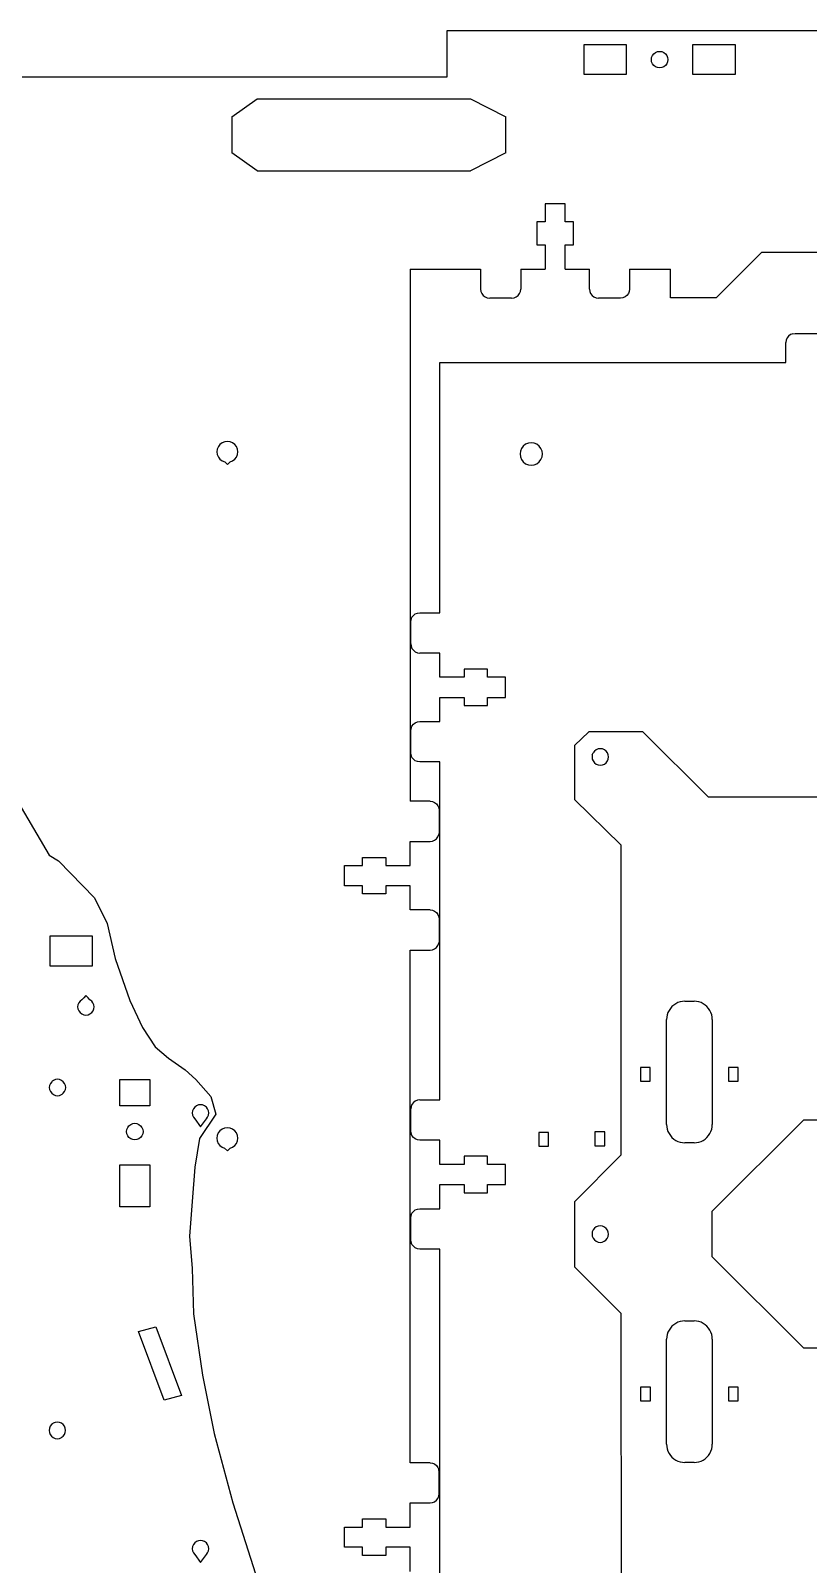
# Model space of a CAD drawing. Extents: x 0 to 865, y 0 to 544.
# Drawn here: x 439 to 609, y 209 to 544.1 of the extents above; entities that cross this region are included whole.
import ezdxf

# ---------------------------------------------------------------- set-up
doc = ezdxf.new("R2010")
doc.units = 0
doc.layers.get('0').update_dxf_attribs({"linetype": 'CONTINUOUS'})

msp = doc.modelspace()

# ---------------------------------------------------------------- linework, layer by layer
at = {"color": 3}
for p, q in [((530.01, 544.142), (530.006, 533.986)), ((728.941, 544.128), (530.01, 544.142)), ((530.006, 533.986), (399.048, 533.993))]:
    msp.add_line(p, q, dxfattribs=at)
at = {"color": 0}
for p, q in [((560.007, 534.529), (560.007, 541.115)), ((560.007, 541.115), (569.207, 541.115)), ((569.207, 541.115), (569.207, 534.529)), ((583.805, 534.529), (583.805, 541.115)), ((583.805, 541.115), (593.005, 541.115)), ((593.005, 541.115), (593.005, 534.529)), ((574.703, 537.824), (574.763, 538.289)), ((574.763, 537.358), (574.703, 537.824)), ((574.763, 538.289), (574.947, 538.723)), ((574.947, 536.924), (574.763, 537.358)), ((574.947, 538.723), (575.232, 539.094)), ((575.232, 536.55), (574.947, 536.924)), ((575.232, 539.094), (575.606, 539.38)), ((575.606, 536.265), (575.232, 536.55)), ((575.606, 539.38), (576.04, 539.559)), ((576.04, 539.559), (576.506, 539.619)), ((576.506, 539.619), (576.972, 539.559)), ((576.972, 539.559), (577.405, 539.38)), ((577.405, 539.38), (577.779, 539.094)), ((577.779, 536.55), (577.405, 536.265)), ((577.779, 539.094), (578.065, 538.723)), ((578.065, 536.924), (577.779, 536.55)), ((578.065, 538.723), (578.245, 538.289)), ((578.245, 537.358), (578.065, 536.924)), ((578.245, 538.289), (578.309, 537.824)), ((578.309, 537.824), (578.245, 537.358)), ((569.207, 534.529), (560.007, 534.529)), ((576.04, 536.085), (575.606, 536.265)), ((576.506, 536.025), (576.04, 536.085)), ((576.972, 536.085), (576.506, 536.025)), ((577.405, 536.265), (576.972, 536.085)), ((593.005, 534.529), (583.805, 534.529)), ((482.939, 525.321), (488.52, 529.248)), ((488.52, 529.248), (535.122, 529.248)), ((535.122, 529.248), (542.89, 525.321)), ((482.939, 525.321), (482.939, 517.469)), ((542.89, 517.469), (542.89, 525.321)), ((488.52, 513.542), (482.939, 517.469)), ((542.89, 517.469), (535.122, 513.542)), ((488.52, 513.542), (535.122, 513.542)), ((479.785, 452.699), (479.707, 452.106)), ((480.014, 453.249), (479.785, 452.699)), ((480.377, 453.722), (480.014, 453.249)), ((480.85, 454.089), (480.377, 453.722)), ((481.404, 454.314), (480.85, 454.089)), ((481.997, 454.392), (481.404, 454.314)), ((482.589, 454.314), (481.997, 454.392)), ((483.143, 454.089), (482.589, 454.314)), ((483.616, 453.725), (483.143, 454.089)), ((483.979, 453.249), (483.616, 453.725)), ((484.209, 452.699), (483.979, 453.249)), ((484.29, 452.109), (484.209, 452.699)), ((546.319, 452.861), (546.075, 452.268)), ((546.71, 453.365), (546.319, 452.861)), ((547.215, 453.757), (546.71, 453.365)), ((547.807, 454), (547.215, 453.757)), ((548.442, 454.085), (547.807, 454)), ((549.074, 454), (548.442, 454.085)), ((549.667, 453.757), (549.074, 454)), ((550.175, 453.365), (549.667, 453.757)), ((550.563, 452.861), (550.175, 453.365)), ((550.806, 452.268), (550.563, 452.861)), ((479.707, 452.106), (479.785, 451.517)), ((479.785, 451.517), (480.014, 450.963)), ((480.014, 450.963), (480.377, 450.49)), ((480.377, 450.49), (480.854, 450.127)), ((480.854, 450.127), (481.404, 449.898)), ((481.997, 449.315), (481.404, 449.898)), ((482.589, 449.898), (481.997, 449.315)), ((482.589, 449.898), (483.143, 450.127)), ((483.143, 450.127), (483.616, 450.49)), ((483.616, 450.49), (483.979, 450.963)), ((483.979, 450.963), (484.209, 451.517)), ((484.209, 451.517), (484.29, 452.109)), ((546.075, 452.268), (545.991, 451.633)), ((545.991, 451.633), (546.075, 451.002)), ((546.075, 451.002), (546.319, 450.409)), ((546.319, 450.409), (546.71, 449.901)), ((546.71, 449.901), (547.215, 449.513)), ((547.215, 449.513), (547.807, 449.27)), ((547.807, 449.27), (548.442, 449.185)), ((548.442, 449.185), (549.074, 449.27)), ((549.074, 449.27), (549.667, 449.513)), ((549.667, 449.513), (550.175, 449.901)), ((550.175, 449.901), (550.563, 450.409)), ((550.563, 450.409), (550.806, 451.002)), ((550.891, 451.633), (550.806, 452.268)), ((550.806, 451.002), (550.891, 451.633)), ((561.792, 385.897), (561.728, 385.431)), ((561.792, 385.897), (561.971, 386.33)), ((562.257, 386.701), (561.971, 386.33)), ((562.631, 386.987), (562.257, 386.701)), ((563.065, 387.167), (562.631, 386.987)), ((563.107, 387.167), (563.065, 387.167)), ((563.531, 387.23), (563.107, 387.167)), ((563.996, 387.167), (563.531, 387.23)), ((564.43, 386.987), (563.996, 387.167)), ((564.801, 386.701), (564.43, 386.987)), ((565.086, 386.33), (564.801, 386.701)), ((565.266, 385.897), (565.086, 386.33)), ((565.33, 385.431), (565.266, 385.897)), ((561.728, 385.431), (561.792, 384.969)), ((561.792, 384.969), (561.971, 384.535)), ((561.971, 384.535), (562.257, 384.161)), ((562.257, 384.161), (562.631, 383.875)), ((562.631, 383.875), (563.065, 383.695)), ((563.065, 383.695), (563.531, 383.635)), ((563.531, 383.635), (563.996, 383.695)), ((563.996, 383.695), (564.43, 383.875)), ((564.43, 383.875), (564.801, 384.161)), ((564.801, 384.161), (565.086, 384.535)), ((565.086, 384.535), (565.266, 384.969)), ((565.266, 384.969), (565.33, 385.431)), ((443.216, 346.304), (452.395, 346.304)), ((443.216, 339.704), (443.216, 346.304)), ((452.395, 346.304), (452.395, 339.704)), ((452.395, 339.704), (443.216, 339.704)), ((449.774, 332.084), (449.488, 331.712)), ((450.144, 332.369), (449.774, 332.084)), ((450.578, 332.81), (450.144, 332.369)), ((451.044, 333.269), (450.578, 332.81)), ((451.513, 332.811), (451.044, 333.269)), ((451.947, 332.37), (451.513, 332.811)), ((452.318, 332.084), (451.947, 332.37)), ((452.603, 331.713), (452.318, 332.084)), ((581.004, 331.899), (580.51, 331.731)), ((581.515, 332.001), (581.004, 331.899)), ((582.041, 332.036), (581.515, 332.001)), ((582.041, 332.036), (584.038, 332.036)), ((584.56, 332.001), (584.038, 332.036)), ((585.075, 331.899), (584.56, 332.001)), ((585.569, 331.731), (585.075, 331.899)), ((449.308, 331.279), (449.245, 330.813)), ((449.245, 330.813), (449.308, 330.349)), ((449.488, 331.712), (449.308, 331.279)), ((449.308, 330.349), (449.488, 329.916)), ((449.488, 329.916), (449.774, 329.544)), ((449.774, 329.544), (450.144, 329.259)), ((450.144, 329.259), (450.578, 329.078)), ((450.578, 329.078), (451.044, 329.017)), ((451.044, 329.017), (451.513, 329.078)), ((451.513, 329.078), (451.947, 329.259)), ((451.947, 329.259), (452.318, 329.544)), ((452.318, 329.544), (452.607, 329.916)), ((452.783, 331.279), (452.603, 331.713)), ((452.607, 329.916), (452.783, 330.349)), ((452.847, 330.815), (452.783, 331.279)), ((452.783, 330.349), (452.847, 330.815)), ((578.072, 328.564), (578.041, 328.043)), ((578.175, 329.077), (578.072, 328.564)), ((578.344, 329.572), (578.175, 329.077)), ((578.573, 330.04), (578.344, 329.572)), ((578.866, 330.474), (578.573, 330.04)), ((579.212, 330.867), (578.866, 330.474)), ((579.603, 331.21), (579.212, 330.867)), ((580.041, 331.501), (579.603, 331.21)), ((580.51, 331.731), (580.041, 331.501)), ((586.038, 331.501), (585.569, 331.731)), ((586.475, 331.21), (586.038, 331.501)), ((586.867, 330.867), (586.475, 331.21)), ((587.213, 330.474), (586.867, 330.867)), ((587.502, 330.04), (587.213, 330.474)), ((587.735, 329.572), (587.502, 330.04)), ((587.904, 329.077), (587.735, 329.572)), ((588.006, 328.564), (587.904, 329.077)), ((588.038, 328.043), (588.006, 328.564)), ((578.041, 305.089), (578.041, 328.043)), ((588.038, 328.043), (588.038, 305.089)), ((574.474, 317.562), (572.34, 317.562)), ((572.34, 317.562), (572.34, 314.537)), ((574.474, 314.537), (574.474, 317.562)), ((593.693, 317.569), (591.559, 317.569)), ((591.559, 317.569), (591.559, 314.543)), ((593.693, 314.543), (593.693, 317.569)), ((443.103, 313.646), (443.039, 313.18)), ((443.039, 313.18), (443.103, 312.714)), ((443.283, 314.08), (443.103, 313.646)), ((443.103, 312.714), (443.283, 312.28)), ((443.569, 314.453), (443.283, 314.08)), ((443.283, 312.28), (443.569, 311.907)), ((443.678, 314.554), (443.569, 314.453)), ((443.569, 311.907), (443.943, 311.621)), ((443.724, 314.574), (443.678, 314.554)), ((443.939, 314.738), (443.724, 314.574)), ((444.373, 314.919), (443.939, 314.738)), ((444.839, 314.979), (444.373, 314.919)), ((445.308, 314.919), (444.839, 314.979)), ((445.742, 314.738), (445.308, 314.919)), ((446.112, 314.453), (445.742, 314.738)), ((445.742, 311.621), (445.851, 311.723)), ((445.851, 311.723), (446.112, 311.908)), ((446.401, 314.08), (446.112, 314.453)), ((446.112, 311.908), (446.401, 312.28)), ((446.578, 313.646), (446.401, 314.08)), ((446.401, 312.28), (446.578, 312.714)), ((446.641, 313.18), (446.578, 313.646)), ((446.578, 312.714), (446.641, 313.18)), ((458.452, 309.144), (458.452, 314.938)), ((458.452, 314.938), (465.053, 314.938)), ((465.053, 314.938), (465.053, 309.144)), ((572.34, 314.537), (574.474, 314.537)), ((591.559, 314.543), (593.693, 314.543)), ((443.943, 311.621), (444.377, 311.441)), ((444.377, 311.441), (444.842, 311.38)), ((444.842, 311.38), (445.308, 311.441)), ((445.308, 311.441), (445.742, 311.621)), ((465.053, 309.144), (458.452, 309.144)), ((474.56, 308.521), (474.38, 308.088)), ((474.846, 308.893), (474.56, 308.521)), ((475.216, 309.178), (474.846, 308.893)), ((475.65, 309.359), (475.216, 309.178)), ((476.119, 309.419), (475.65, 309.359)), ((476.585, 309.359), (476.119, 309.419)), ((477.019, 309.179), (476.585, 309.359)), ((477.389, 308.893), (477.019, 309.179)), ((477.675, 308.521), (477.389, 308.893)), ((477.855, 308.088), (477.675, 308.521)), ((460.477, 304.822), (460.851, 305.109)), ((460.851, 305.109), (461.285, 305.288)), ((461.285, 305.288), (461.751, 305.35)), ((461.751, 305.35), (462.216, 305.288)), ((462.216, 305.288), (462.654, 305.109)), ((462.654, 305.109), (463.024, 304.822)), ((474.38, 308.088), (474.317, 307.622)), ((474.317, 307.622), (474.38, 307.158)), ((474.38, 307.158), (474.56, 306.725)), ((474.56, 306.725), (474.846, 306.353)), ((474.846, 306.353), (476.119, 304.604)), ((476.119, 304.604), (477.389, 306.353)), ((477.389, 306.353), (477.675, 306.725)), ((477.675, 306.725), (477.855, 307.158)), ((477.919, 307.624), (477.855, 308.088)), ((477.855, 307.158), (477.919, 307.624)), ((578.041, 305.089), (578.072, 304.569)), ((588.006, 304.569), (588.038, 305.089)), ((459.948, 303.552), (460.012, 304.016)), ((460.012, 303.086), (459.948, 303.552)), ((460.012, 304.016), (460.192, 304.45)), ((460.192, 302.652), (460.012, 303.086)), ((460.192, 304.45), (460.477, 304.822)), ((460.477, 302.279), (460.192, 302.652)), ((460.851, 301.994), (460.477, 302.279)), ((461.285, 301.814), (460.851, 301.994)), ((461.751, 301.753), (461.285, 301.814)), ((462.216, 301.814), (461.751, 301.753)), ((462.654, 301.994), (462.216, 301.814)), ((463.024, 302.279), (462.654, 301.994)), ((463.024, 304.822), (463.31, 304.45)), ((463.31, 302.652), (463.024, 302.279)), ((463.31, 304.45), (463.494, 304.016)), ((463.494, 303.086), (463.31, 302.652)), ((463.494, 304.016), (463.554, 303.552)), ((463.554, 303.552), (463.494, 303.086)), ((479.774, 302.694), (479.697, 302.103)), ((479.697, 302.103), (479.774, 301.511)), ((480.004, 303.246), (479.774, 302.694)), ((480.367, 303.72), (480.004, 303.246)), ((480.843, 304.082), (480.367, 303.72)), ((481.393, 304.311), (480.843, 304.082)), ((481.986, 304.389), (481.393, 304.311)), ((482.579, 304.311), (481.986, 304.389)), ((483.133, 304.084), (482.579, 304.311)), ((483.609, 303.72), (483.133, 304.084)), ((483.972, 303.246), (483.609, 303.72)), ((484.202, 302.694), (483.972, 303.246)), ((484.279, 302.103), (484.202, 302.694)), ((484.202, 301.512), (484.279, 302.103)), ((552.231, 303.35), (550.093, 303.35)), ((550.093, 303.35), (550.093, 300.325)), ((552.231, 300.325), (552.231, 303.35)), ((564.501, 303.462), (562.367, 303.462)), ((562.367, 303.462), (562.367, 300.437)), ((564.501, 300.437), (564.501, 303.462)), ((578.072, 304.569), (578.175, 304.056)), ((578.175, 304.056), (578.344, 303.561)), ((578.344, 303.561), (578.573, 303.094)), ((578.573, 303.094), (578.866, 302.66)), ((578.866, 302.66), (579.212, 302.267)), ((579.212, 302.267), (579.603, 301.923)), ((579.603, 301.923), (580.041, 301.632)), ((586.038, 301.632), (586.475, 301.923)), ((586.475, 301.923), (586.867, 302.267)), ((586.867, 302.267), (587.213, 302.66)), ((587.213, 302.66), (587.502, 303.094)), ((587.502, 303.094), (587.735, 303.561)), ((587.735, 303.561), (587.904, 304.056)), ((587.904, 304.056), (588.006, 304.569)), ((479.774, 301.511), (480.004, 300.959)), ((480.004, 300.959), (480.367, 300.487)), ((480.367, 300.487), (480.843, 300.123)), ((480.843, 300.123), (481.393, 299.894)), ((481.99, 299.311), (481.393, 299.894)), ((482.582, 299.894), (481.99, 299.311)), ((482.582, 299.894), (483.133, 300.123)), ((483.133, 300.123), (483.609, 300.487)), ((483.609, 300.487), (483.972, 300.961)), ((483.972, 300.961), (484.202, 301.512)), ((550.093, 300.325), (552.231, 300.325)), ((562.367, 300.437), (564.501, 300.437)), ((580.041, 301.632), (580.51, 301.402)), ((580.51, 301.402), (581.004, 301.234)), ((581.004, 301.234), (581.515, 301.132)), ((581.515, 301.132), (582.041, 301.097)), ((584.038, 301.097), (582.041, 301.097)), ((584.038, 301.097), (584.56, 301.132)), ((584.56, 301.132), (585.075, 301.234)), ((585.075, 301.234), (585.569, 301.402)), ((585.569, 301.402), (586.038, 301.632)), ((458.452, 296.266), (465.053, 296.266)), ((458.452, 287.084), (458.452, 296.266)), ((465.053, 296.266), (465.053, 287.084)), ((465.053, 287.084), (458.452, 287.084)), ((561.795, 281.614), (561.728, 281.15)), ((561.982, 282.046), (561.795, 281.614)), ((562.271, 282.415), (561.982, 282.046)), ((562.645, 282.696), (562.271, 282.415)), ((563.083, 282.871), (562.645, 282.696)), ((563.548, 282.926), (563.083, 282.871)), ((564.014, 282.86), (563.548, 282.926)), ((564.444, 282.676), (564.014, 282.86)), ((564.815, 282.386), (564.444, 282.676)), ((565.097, 282.011), (564.815, 282.386)), ((565.273, 281.576), (565.097, 282.011)), ((565.33, 281.11), (565.273, 281.576)), ((561.728, 281.15), (561.784, 280.684)), ((561.784, 280.684), (561.961, 280.25)), ((561.961, 280.25), (562.243, 279.874)), ((562.243, 279.874), (562.61, 279.585)), ((562.61, 279.585), (563.044, 279.4)), ((563.044, 279.4), (563.51, 279.334)), ((563.51, 279.334), (563.975, 279.39)), ((563.975, 279.39), (564.413, 279.565)), ((564.413, 279.565), (564.787, 279.847)), ((564.787, 279.847), (565.079, 280.215)), ((565.079, 280.215), (565.263, 280.646)), ((565.263, 280.646), (565.33, 281.11)), ((580.041, 261.633), (579.603, 261.343)), ((580.51, 261.864), (580.041, 261.633)), ((581.004, 262.033), (580.51, 261.864)), ((581.515, 262.135), (581.004, 262.033)), ((582.041, 262.169), (581.515, 262.135)), ((582.041, 262.169), (584.038, 262.169)), ((584.56, 262.135), (584.038, 262.169)), ((585.075, 262.033), (584.56, 262.135)), ((585.569, 261.864), (585.075, 262.033)), ((586.038, 261.633), (585.569, 261.864)), ((586.475, 261.343), (586.038, 261.633)), ((462.58, 259.839), (466.379, 260.887)), ((468.143, 244.828), (462.58, 259.839)), ((466.379, 260.887), (471.943, 245.877)), ((578.072, 258.698), (578.041, 258.177)), ((578.041, 235.223), (578.041, 258.177)), ((578.175, 259.209), (578.072, 258.698)), ((578.344, 259.704), (578.175, 259.209)), ((578.573, 260.172), (578.344, 259.704)), ((578.866, 260.606), (578.573, 260.172)), ((579.212, 260.999), (578.866, 260.606)), ((579.603, 261.343), (579.212, 260.999)), ((586.867, 260.999), (586.475, 261.343)), ((587.213, 260.606), (586.867, 260.999)), ((587.502, 260.172), (587.213, 260.606)), ((587.735, 259.704), (587.502, 260.172)), ((587.904, 259.209), (587.735, 259.704)), ((588.006, 258.698), (587.904, 259.209)), ((588.038, 258.177), (588.006, 258.698)), ((588.038, 258.177), (588.038, 235.223)), ((471.943, 245.877), (468.143, 244.828)), ((574.492, 247.717), (572.357, 247.717)), ((572.357, 247.717), (572.357, 244.691)), ((572.357, 244.691), (574.492, 244.691)), ((574.492, 244.691), (574.492, 247.717)), ((593.711, 247.723), (591.577, 247.723)), ((591.577, 247.723), (591.577, 244.698)), ((591.577, 244.698), (593.711, 244.698)), ((593.711, 244.698), (593.711, 247.723)), ((443.071, 238.701), (443.008, 238.235)), ((443.008, 238.235), (443.071, 237.769)), ((443.248, 239.135), (443.071, 238.701)), ((443.537, 239.509), (443.248, 239.135)), ((443.724, 239.678), (443.537, 239.509)), ((443.798, 239.71), (443.724, 239.678)), ((443.907, 239.794), (443.798, 239.71)), ((444.341, 239.974), (443.907, 239.794)), ((444.807, 240.035), (444.341, 239.974)), ((445.273, 239.974), (444.807, 240.035)), ((445.707, 239.794), (445.273, 239.974)), ((446.08, 239.509), (445.707, 239.794)), ((446.366, 239.135), (446.08, 239.509)), ((446.546, 238.701), (446.366, 239.135)), ((446.61, 238.235), (446.546, 238.701)), ((446.546, 237.769), (446.61, 238.235)), ((443.071, 237.769), (443.248, 237.335)), ((443.248, 237.335), (443.537, 236.962)), ((443.537, 236.962), (443.907, 236.677)), ((443.907, 236.677), (444.341, 236.496)), ((444.341, 236.496), (444.81, 236.436)), ((444.81, 236.436), (445.276, 236.496)), ((445.276, 236.496), (445.71, 236.677)), ((445.71, 236.677), (445.897, 236.848)), ((445.897, 236.848), (446.08, 236.963)), ((446.08, 236.963), (446.366, 237.335)), ((446.366, 237.335), (446.546, 237.769)), ((578.041, 235.223), (578.072, 234.702)), ((578.072, 234.702), (578.175, 234.189)), ((587.904, 234.189), (588.006, 234.702)), ((588.006, 234.702), (588.038, 235.223)), ((578.175, 234.189), (578.344, 233.694)), ((578.344, 233.694), (578.573, 233.226)), ((578.573, 233.226), (578.866, 232.792)), ((578.866, 232.792), (579.212, 232.399)), ((579.212, 232.399), (579.603, 232.055)), ((579.603, 232.055), (580.041, 231.765)), ((580.041, 231.765), (580.51, 231.534)), ((580.51, 231.534), (581.004, 231.367)), ((581.004, 231.367), (581.515, 231.265)), ((584.56, 231.265), (585.075, 231.367)), ((585.075, 231.367), (585.569, 231.534)), ((585.569, 231.534), (586.038, 231.765)), ((586.038, 231.765), (586.475, 232.055)), ((586.475, 232.055), (586.867, 232.399)), ((586.867, 232.399), (587.213, 232.792)), ((587.213, 232.792), (587.502, 233.226)), ((587.502, 233.226), (587.735, 233.694)), ((587.735, 233.694), (587.904, 234.189)), ((581.515, 231.265), (582.041, 231.231)), ((584.038, 231.231), (582.041, 231.231)), ((584.038, 231.231), (584.56, 231.265)), ((474.38, 212.838), (474.317, 212.372)), ((474.317, 212.372), (474.38, 211.908)), ((474.56, 213.271), (474.38, 212.838)), ((474.38, 211.908), (474.56, 211.475)), ((474.846, 213.643), (474.56, 213.271)), ((474.56, 211.475), (474.846, 211.103)), ((475.216, 213.928), (474.846, 213.643)), ((475.65, 214.109), (475.216, 213.928)), ((476.119, 214.169), (475.65, 214.109)), ((476.585, 214.109), (476.119, 214.169)), ((477.019, 213.929), (476.585, 214.109)), ((477.389, 213.643), (477.019, 213.929)), ((477.675, 213.271), (477.389, 213.643)), ((477.389, 211.103), (477.675, 211.475)), ((477.855, 212.838), (477.675, 213.271)), ((477.675, 211.475), (477.855, 211.908)), ((477.919, 212.374), (477.855, 212.838)), ((477.855, 211.908), (477.919, 212.374)), ((474.846, 211.103), (476.119, 209.354)), ((476.119, 209.354), (477.389, 211.103))]:
    msp.add_line(p, q, dxfattribs=at)
at = {"color": 5}
for p, q in [((555.854, 506.335), (551.455, 506.335)), ((551.455, 506.335), (551.455, 502.394)), ((555.854, 502.394), (555.854, 506.335)), ((551.455, 502.394), (549.656, 502.394)), ((549.656, 502.394), (549.656, 497.304)), ((557.657, 502.394), (555.854, 502.394)), ((557.657, 497.304), (557.657, 502.394)), ((549.656, 497.304), (551.455, 497.304)), ((551.455, 497.304), (551.455, 492.016)), ((555.854, 492.016), (555.854, 497.304)), ((555.854, 497.304), (557.657, 497.304)), ((588.899, 485.726), (598.897, 495.706)), ((598.897, 495.706), (708.953, 495.706)), ((521.956, 492.016), (537.355, 492.016)), ((521.956, 492.016), (521.956, 375.747)), ((537.355, 492.016), (537.355, 487.673)), ((546.156, 492.016), (551.455, 492.016)), ((546.156, 492.016), (546.156, 487.673)), ((555.854, 492.016), (561.157, 492.016)), ((561.157, 487.673), (561.157, 492.016)), ((569.955, 492.016), (578.898, 492.016)), ((569.955, 492.016), (569.955, 487.673)), ((578.898, 485.726), (578.898, 492.016)), ((537.355, 487.673), (537.425, 487.154)), ((537.425, 487.154), (537.623, 486.675)), ((537.623, 486.675), (537.944, 486.262)), ((537.944, 486.262), (538.357, 485.944)), ((545.155, 485.944), (545.571, 486.262)), ((545.571, 486.262), (545.888, 486.675)), ((545.888, 486.675), (546.086, 487.154)), ((546.086, 487.154), (546.156, 487.673)), ((561.157, 487.673), (561.224, 487.154)), ((561.224, 487.154), (561.425, 486.675)), ((561.425, 486.675), (561.742, 486.262)), ((561.742, 486.262), (562.155, 485.944)), ((569.369, 486.262), (568.956, 485.944)), ((569.687, 486.675), (569.369, 486.262)), ((569.888, 487.154), (569.687, 486.675)), ((569.955, 487.673), (569.888, 487.154)), ((538.357, 485.944), (538.836, 485.743)), ((538.836, 485.743), (539.355, 485.676)), ((544.156, 485.676), (539.355, 485.676)), ((544.156, 485.676), (544.675, 485.743)), ((544.675, 485.743), (545.155, 485.944)), ((562.155, 485.944), (562.638, 485.743)), ((562.638, 485.743), (563.157, 485.676)), ((567.955, 485.676), (563.157, 485.676)), ((568.473, 485.743), (567.955, 485.676)), ((568.956, 485.944), (568.473, 485.743)), ((588.899, 485.726), (578.898, 485.726)), ((526.306, 375.747), (521.956, 375.747)), ((526.306, 375.747), (526.824, 375.68)), ((526.824, 375.68), (527.308, 375.479)), ((527.308, 375.479), (527.72, 375.162)), ((527.72, 375.162), (528.038, 374.749)), ((528.038, 374.749), (528.239, 374.269)), ((528.239, 374.269), (528.306, 373.75)), ((528.306, 373.75), (528.306, 368.963)), ((528.306, 368.963), (528.239, 368.445)), ((521.956, 361.675), (521.956, 366.963)), ((521.956, 366.963), (526.306, 366.963)), ((526.306, 366.963), (526.824, 367.034)), ((526.824, 367.034), (527.308, 367.231)), ((527.308, 367.231), (527.72, 367.549)), ((527.72, 367.549), (528.038, 367.961)), ((528.038, 367.961), (528.239, 368.445)), ((511.556, 363.47), (516.657, 363.47)), ((511.556, 361.675), (511.556, 363.47)), ((516.657, 363.47), (516.657, 361.675)), ((507.605, 357.283), (507.605, 361.675)), ((507.605, 361.675), (511.556, 361.675)), ((516.657, 361.675), (521.956, 361.675)), ((511.556, 357.283), (507.605, 357.283)), ((511.556, 355.487), (511.556, 357.283)), ((516.657, 355.487), (511.556, 355.487)), ((516.657, 357.283), (516.657, 355.487)), ((521.956, 357.283), (516.657, 357.283)), ((521.956, 351.995), (521.956, 357.283)), ((526.306, 351.995), (521.956, 351.995)), ((526.306, 351.995), (526.824, 351.926)), ((526.824, 351.926), (527.308, 351.728)), ((527.308, 351.728), (527.72, 351.411)), ((527.72, 351.411), (528.038, 350.997)), ((528.038, 350.997), (528.239, 350.515)), ((528.239, 350.515), (528.306, 349.998)), ((528.306, 349.998), (528.306, 345.208)), ((521.956, 231.17), (521.956, 343.213)), ((521.956, 343.213), (526.306, 343.213)), ((526.306, 343.213), (526.824, 343.28)), ((526.824, 343.28), (527.308, 343.48)), ((527.308, 343.48), (527.72, 343.797)), ((527.72, 343.797), (528.038, 344.211)), ((528.038, 344.211), (528.239, 344.691)), ((528.306, 345.208), (528.239, 344.691)), ((526.306, 231.17), (521.956, 231.17)), ((526.306, 231.17), (526.824, 231.101)), ((526.824, 231.101), (527.308, 230.901)), ((527.308, 230.901), (527.72, 230.584)), ((527.72, 230.584), (528.038, 230.171)), ((528.038, 230.171), (528.239, 229.69)), ((528.306, 229.173), (528.239, 229.69)), ((528.306, 224.383), (528.306, 229.173)), ((521.956, 222.387), (526.306, 222.387)), ((521.956, 217.098), (521.956, 222.387)), ((526.306, 222.387), (526.824, 222.455)), ((526.824, 222.455), (527.308, 222.654)), ((527.308, 222.654), (527.72, 222.972)), ((527.72, 222.972), (528.038, 223.386)), ((528.038, 223.386), (528.239, 223.866)), ((528.239, 223.866), (528.306, 224.383)), ((511.556, 218.894), (516.657, 218.894)), ((511.556, 217.098), (511.556, 218.894)), ((516.657, 218.894), (516.657, 217.098)), ((507.605, 217.098), (511.556, 217.098)), ((507.605, 212.706), (507.605, 217.098)), ((516.657, 217.098), (521.956, 217.098)), ((511.556, 212.706), (507.605, 212.706)), ((511.556, 210.91), (511.556, 212.706)), ((521.956, 212.706), (516.657, 212.706)), ((516.657, 212.706), (516.657, 210.91)), ((521.956, 207.417), (521.956, 212.706)), ((516.657, 210.91), (511.556, 210.91))]:
    msp.add_line(p, q, dxfattribs=at)
at = {"color": 4}
for p, q in [((604.21, 476.5), (604.143, 475.985)), ((604.143, 471.636), (604.143, 475.985)), ((604.411, 476.984), (604.21, 476.5)), ((604.728, 477.4), (604.411, 476.984)), ((605.141, 477.718), (604.728, 477.4)), ((605.624, 477.915), (605.141, 477.718)), ((605.624, 477.915), (606.143, 477.986)), ((606.143, 477.986), (610.941, 477.986)), ((528.443, 416.934), (528.443, 471.636)), ((528.443, 471.636), (604.143, 471.636)), ((522.161, 415.452), (522.358, 415.936)), ((522.358, 415.936), (522.679, 416.348)), ((522.679, 416.348), (523.092, 416.666)), ((523.092, 416.666), (523.572, 416.867)), ((523.572, 416.867), (524.09, 416.934)), ((524.09, 416.934), (528.443, 416.934)), ((522.093, 414.934), (522.161, 415.452)), ((522.093, 410.136), (522.093, 414.934)), ((522.093, 410.136), (522.161, 409.617)), ((522.161, 409.617), (522.358, 409.134)), ((522.358, 409.134), (522.679, 408.721)), ((522.679, 408.721), (523.092, 408.404)), ((523.092, 408.404), (523.572, 408.203)), ((523.572, 408.203), (524.09, 408.136)), ((528.443, 408.136), (524.09, 408.136)), ((528.443, 402.833), (528.443, 408.136)), ((533.742, 402.833), (528.443, 402.833)), ((533.742, 404.636), (533.742, 402.833)), ((538.843, 404.636), (533.742, 404.636)), ((538.843, 402.833), (538.843, 404.636)), ((542.791, 402.833), (538.843, 402.833)), ((542.791, 398.434), (542.791, 402.833)), ((528.443, 398.434), (533.742, 398.434)), ((528.443, 393.136), (528.443, 398.434)), ((533.742, 398.434), (533.742, 396.635)), ((533.742, 396.635), (538.843, 396.635)), ((538.843, 398.434), (542.791, 398.434)), ((538.843, 396.635), (538.843, 398.434)), ((522.358, 392.134), (522.679, 392.55)), ((522.679, 392.55), (523.092, 392.867)), ((523.092, 392.867), (523.572, 393.065)), ((523.572, 393.065), (524.09, 393.136)), ((524.09, 393.136), (528.443, 393.136)), ((522.093, 391.135), (522.161, 391.654)), ((522.093, 386.334), (522.093, 391.135)), ((522.161, 391.654), (522.358, 392.134)), ((522.161, 385.815), (522.093, 386.334)), ((522.358, 385.336), (522.161, 385.815)), ((522.679, 384.919), (522.358, 385.336)), ((523.092, 384.602), (522.679, 384.919)), ((523.572, 384.401), (523.092, 384.602)), ((524.09, 384.334), (523.572, 384.401)), ((528.443, 384.334), (524.09, 384.334)), ((528.443, 310.484), (528.443, 384.334)), ((522.161, 309.002), (522.093, 308.485)), ((522.093, 303.685), (522.093, 308.485)), ((522.358, 309.484), (522.161, 309.002)), ((522.679, 309.899), (522.358, 309.484)), ((523.092, 310.217), (522.679, 309.899)), ((523.572, 310.417), (523.092, 310.217)), ((524.09, 310.484), (523.572, 310.417)), ((524.09, 310.484), (528.443, 310.484)), ((522.161, 303.167), (522.093, 303.685)), ((522.358, 302.685), (522.161, 303.167)), ((522.679, 302.27), (522.358, 302.685)), ((523.092, 301.953), (522.679, 302.27)), ((523.572, 301.753), (523.092, 301.953)), ((524.09, 301.684), (523.572, 301.753)), ((528.443, 301.684), (524.09, 301.684)), ((528.443, 296.384), (528.443, 301.684)), ((533.742, 296.384), (528.443, 296.384)), ((538.843, 298.184), (533.742, 298.184)), ((533.742, 298.184), (533.742, 296.384)), ((538.843, 296.384), (538.843, 298.184)), ((542.791, 296.384), (538.843, 296.384)), ((542.791, 291.984), (542.791, 296.384)), ((528.443, 286.684), (528.443, 291.984)), ((528.443, 291.984), (533.742, 291.984)), ((533.742, 291.984), (533.742, 290.184)), ((538.843, 290.184), (538.843, 291.984)), ((538.843, 291.984), (542.791, 291.984)), ((533.742, 290.184), (538.843, 290.184)), ((522.093, 284.685), (522.161, 285.201)), ((522.161, 285.201), (522.358, 285.685)), ((522.358, 285.685), (522.679, 286.099)), ((522.679, 286.099), (523.092, 286.417)), ((523.092, 286.417), (523.572, 286.617)), ((523.572, 286.617), (524.09, 286.684)), ((524.09, 286.684), (528.443, 286.684)), ((522.093, 279.885), (522.093, 284.685)), ((522.161, 279.367), (522.093, 279.885)), ((522.358, 278.885), (522.161, 279.367)), ((522.679, 278.47), (522.358, 278.885)), ((523.092, 278.153), (522.679, 278.47)), ((523.572, 277.953), (523.092, 278.153)), ((524.09, 277.884), (523.572, 277.953)), ((528.443, 277.884), (524.09, 277.884)), ((528.443, 194.035), (528.443, 277.884))]:
    msp.add_line(p, q, dxfattribs=at)
at = {"color": 2}
for p, q in [((561.04, 390.91), (557.876, 387.918)), ((572.862, 390.91), (561.04, 390.91)), ((587.192, 376.611), (572.862, 390.91)), ((557.876, 387.918), (557.876, 376.111)), ((432.188, 382.281), (443.039, 363.922)), ((557.876, 376.111), (568.025, 366.19)), ((640.764, 376.594), (587.192, 376.611)), ((568.025, 366.19), (568.039, 298.37)), ((443.039, 363.922), (445.082, 362.684)), ((445.082, 362.684), (452.967, 354.637)), ((452.967, 354.637), (455.708, 349.013)), ((455.708, 349.013), (457.44, 341.408)), ((457.44, 341.408), (460.689, 332.161)), ((460.689, 332.161), (463.419, 326.328)), ((463.419, 326.328), (466.217, 322.101)), ((466.217, 322.101), (469.089, 319.555)), ((469.089, 319.555), (472.74, 317.065)), ((472.74, 317.065), (475.121, 314.904)), ((475.121, 314.904), (478.367, 311.231)), ((478.367, 311.231), (479.485, 307.351)), ((479.485, 307.351), (475.887, 302.026)), ((475.887, 302.026), (474.857, 295.779)), ((568.039, 298.37), (557.872, 288.224)), ((474.857, 295.779), (474.264, 288.244)), ((474.264, 288.244), (473.717, 280.704)), ((557.872, 288.224), (557.872, 274.009)), ((473.717, 280.704), (474.303, 273.611)), ((474.303, 273.611), (474.557, 263.753)), ((557.872, 274.009), (568.039, 263.861)), ((474.557, 263.753), (476.546, 250.314)), ((568.039, 263.861), (568.082, 196.267)), ((476.546, 250.314), (479.104, 237.561)), ((479.104, 237.561), (483.186, 222.424)), ((483.186, 222.424), (492.316, 193.85))]:
    msp.add_line(p, q, dxfattribs=at)
at = {"color": 6}
for p, q in [((588.038, 286.121), (608.037, 306.08)), ((608.037, 306.08), (628.04, 306.08)), ((588.038, 276.141), (588.038, 286.121)), ((608.037, 256.18), (588.038, 276.141)), ((628.04, 256.18), (608.037, 256.18))]:
    msp.add_line(p, q, dxfattribs=at)

doc.saveas('drawing.dxf')
